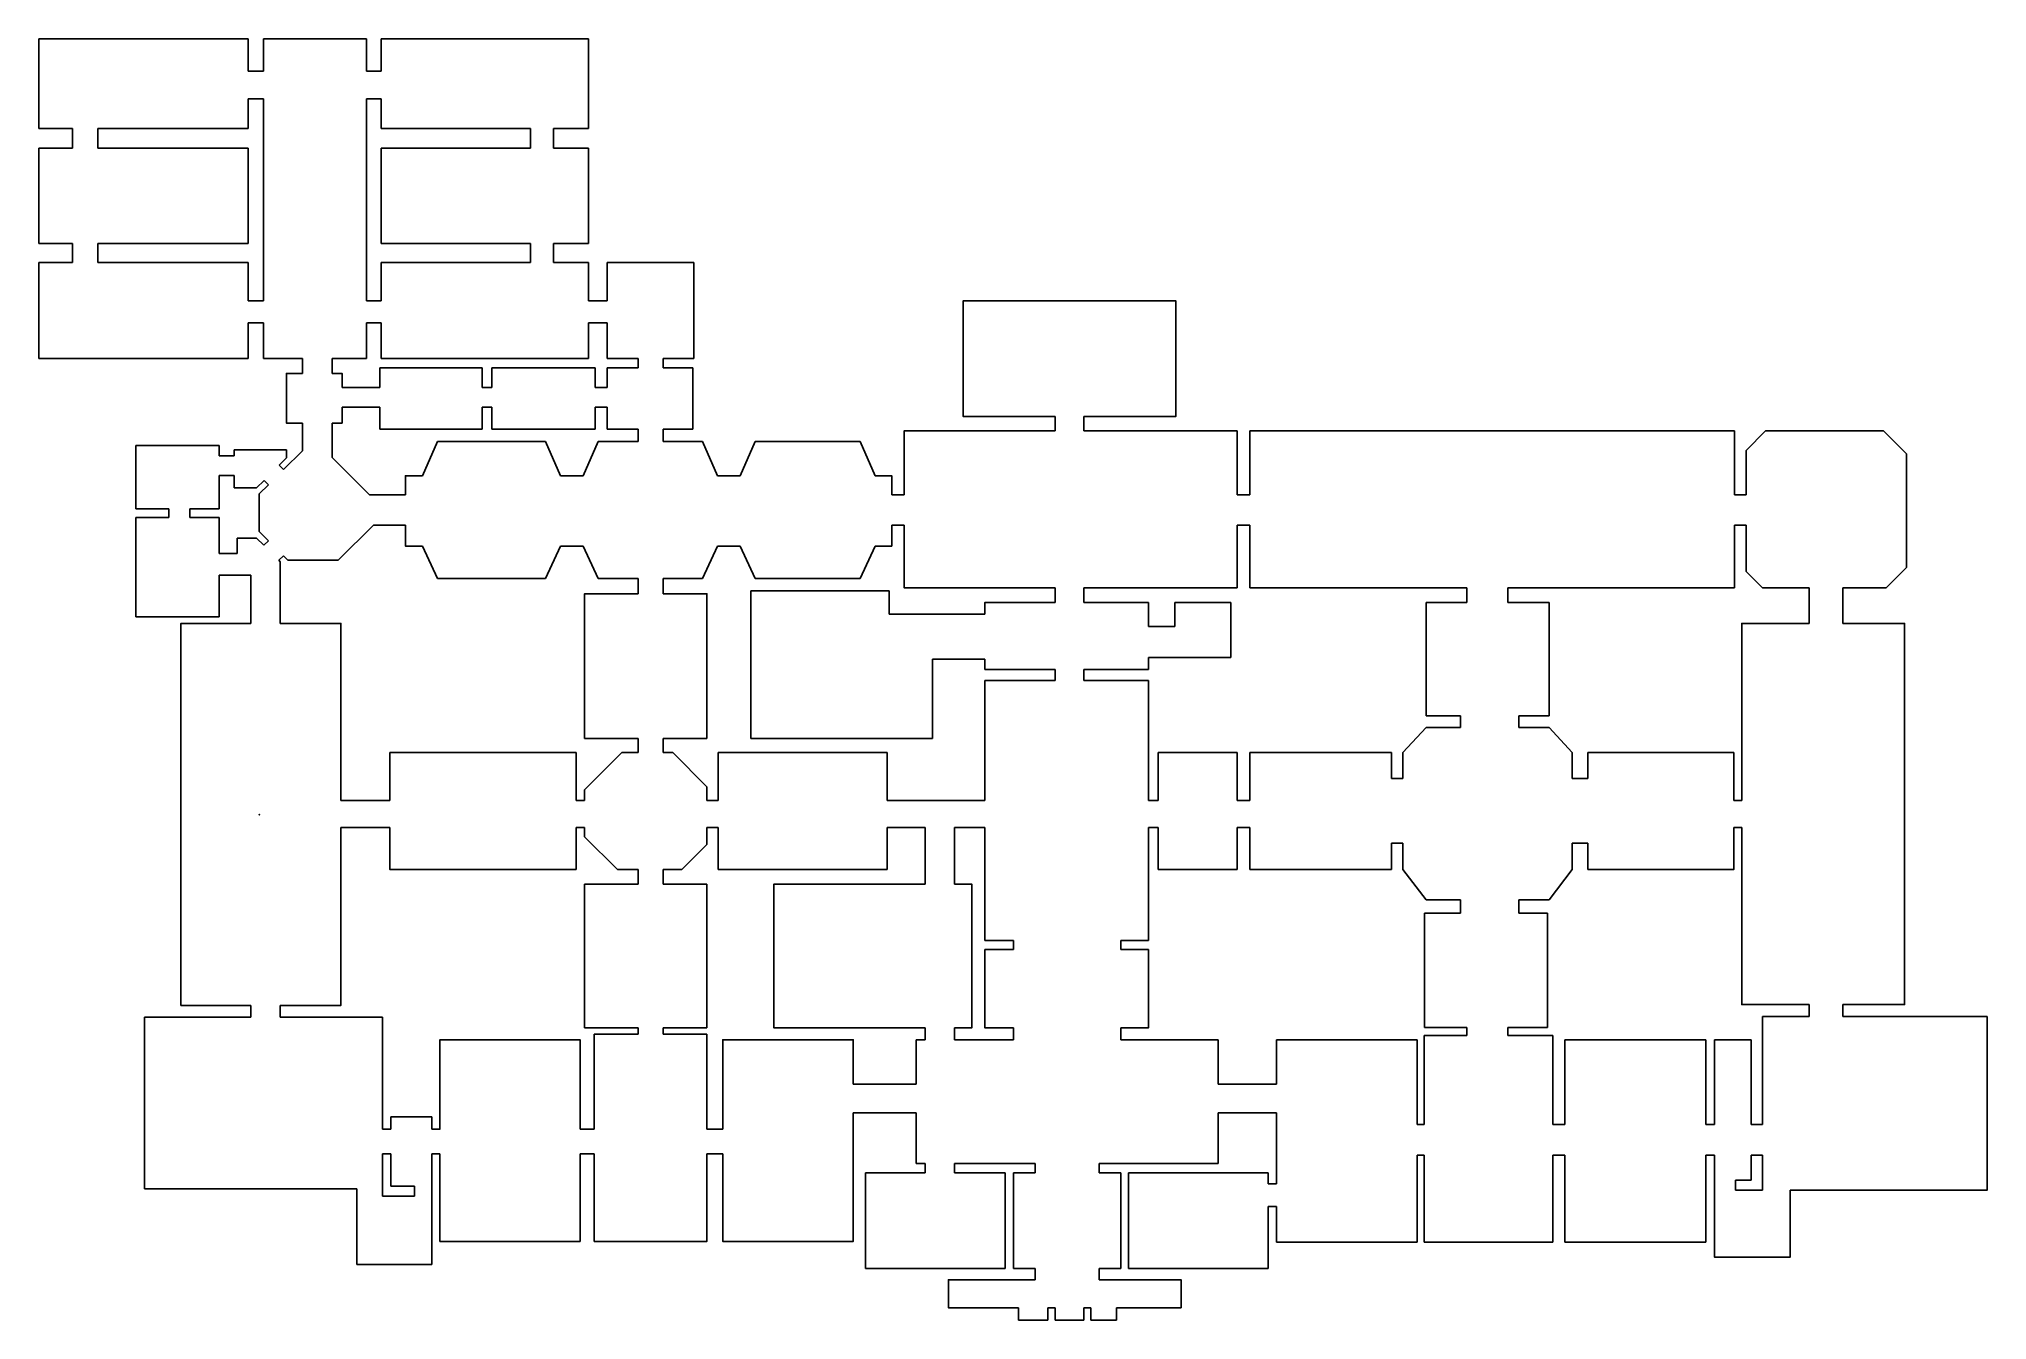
# Model space of a CAD drawing. Extents: x 0.65 to 5.2, y 4.79 to 7.78.
import ezdxf

# ---------------------------------------------------------------- set-up
doc = ezdxf.new("R2010")
doc.units = 0
doc.header["$MEASUREMENT"] = 0
doc.layers.get('0').update_dxf_attribs({"color": 2, "linetype": 'CONTINUOUS'})
doc.layers.add('isovist_points', color=1, linetype='CONTINUOUS')

msp = doc.modelspace()

# ---------------------------------------------------------------- linework, layer by layer
at = {"linetype": 'Continuous'}
for p, q in [((1.139783, 7.781322), (1.139783, 7.705807)), ((1.175679, 7.705807), (1.175679, 7.781322)), ((1.415837, 7.705807), (1.415837, 7.781322)), ((1.450026, 7.705807), (1.450026, 7.781322)), ((1.93462, 7.572438), (1.93462, 7.781322)), ((1.175679, 7.705807), (1.139783, 7.705807)), ((1.450026, 7.705807), (1.415837, 7.705807)), ((1.139783, 7.641708), (1.175679, 7.641708)), ((1.139783, 7.641708), (1.139783, 7.572438)), ((1.175679, 7.169933), (1.175679, 7.641708)), ((1.415837, 7.641708), (1.450026, 7.641708)), ((1.415837, 7.169933), (1.415837, 7.641708)), ((1.450026, 7.572438), (1.450026, 7.641708)), ((0.729544, 7.572438), (0.729544, 7.52656)), ((0.788516, 7.52656), (0.788516, 7.572438)), ((1.798728, 7.572438), (1.798728, 7.52656)), ((1.852572, 7.52656), (1.852572, 7.572438)), ((0.65117, 7.52656), (0.65117, 7.303872)), ((0.65117, 7.52656), (0.729544, 7.52656)), ((0.788516, 7.52656), (1.139783, 7.52656)), ((1.139783, 7.52656), (1.139783, 7.303872)), ((1.450026, 7.52656), (1.798728, 7.52656)), ((1.450026, 7.303872), (1.450026, 7.52656)), ((1.852572, 7.52656), (1.93462, 7.52656)), ((1.93462, 7.303872), (1.93462, 7.52656)), ((0.65117, 7.303872), (0.729544, 7.303872)), ((0.729544, 7.303872), (0.729544, 7.259111)), ((0.788516, 7.303872), (1.139783, 7.303872)), ((0.788516, 7.259111), (0.788516, 7.303872)), ((1.450026, 7.303872), (1.798728, 7.303872)), ((1.798728, 7.303872), (1.798728, 7.259111)), ((1.852572, 7.259111), (1.852572, 7.303872)), ((1.852572, 7.303872), (1.93462, 7.303872)), ((0.65117, 7.259111), (0.65117, 7.035306)), ((0.729544, 7.259111), (0.65117, 7.259111)), ((1.139783, 7.259111), (0.788516, 7.259111)), ((1.139783, 7.259111), (1.139783, 7.169933)), ((1.798728, 7.259111), (1.450026, 7.259111)), ((1.450026, 7.169933), (1.450026, 7.259111)), ((1.93462, 7.259111), (1.852572, 7.259111)), ((1.93462, 7.169933), (1.93462, 7.259111)), ((2.180503, 7.259111), (1.978208, 7.259111)), ((1.978208, 7.259111), (1.978208, 7.169933)), ((2.180503, 7.035306), (2.180503, 7.259111)), ((1.139783, 7.169933), (1.175679, 7.169933)), ((1.415837, 7.169933), (1.450026, 7.169933)), ((1.93462, 7.169933), (1.978208, 7.169933)), ((1.175679, 7.118654), (1.139783, 7.118654)), ((1.139783, 7.118654), (1.139783, 7.035306)), ((1.175679, 7.035306), (1.175679, 7.118654)), ((1.415837, 7.035306), (1.415837, 7.118654)), ((1.450026, 7.118654), (1.415837, 7.118654)), ((1.450026, 7.035306), (1.450026, 7.118654)), ((1.93462, 7.035306), (1.93462, 7.118654)), ((1.978208, 7.118654), (1.93462, 7.118654)), ((1.978208, 7.118654), (1.978208, 7.035306)), ((0.65117, 7.035306), (1.139783, 7.035306)), ((1.175679, 7.035306), (1.266328, 7.035306)), ((1.266328, 7.035306), (1.266328, 7.00008)), ((1.335907, 7.035306), (1.415837, 7.035306)), ((1.335907, 7.035306), (1.335907, 7.00008)), ((1.447462, 7.01353), (1.685913, 7.01353)), ((1.447462, 6.967378), (1.447462, 7.01353)), ((1.450026, 7.035306), (1.93462, 7.035306)), ((1.685913, 6.967378), (1.685913, 7.01353)), ((1.708989, 7.01353), (1.950004, 7.01353)), ((1.708989, 6.967378), (1.708989, 7.01353)), ((1.950004, 6.967378), (1.950004, 7.01353)), ((1.978208, 7.035306), (2.050578, 7.035306)), ((1.978208, 6.967378), (1.978208, 7.01353)), ((1.978208, 7.01353), (2.050578, 7.01353)), ((2.050578, 7.035306), (2.050578, 7.01353)), ((2.108792, 7.035306), (2.180503, 7.035306)), ((2.108792, 7.035306), (2.108792, 7.01353)), ((2.108792, 7.01353), (2.178199, 7.01353)), ((2.178199, 7.01353), (2.178199, 6.869946)), ((1.447462, 6.967378), (1.3591, 6.967378)), ((1.708989, 6.967378), (1.685913, 6.967378)), ((1.978208, 6.967378), (1.950004, 6.967378)), ((1.447462, 6.921226), (1.3591, 6.921226)), ((1.447462, 6.869946), (1.447462, 6.921226)), ((1.685913, 6.869946), (1.685913, 6.921226)), ((1.708989, 6.921226), (1.685913, 6.921226)), ((1.708989, 6.869946), (1.708989, 6.921226)), ((1.950004, 6.869946), (1.950004, 6.921226)), ((1.978208, 6.921226), (1.950004, 6.921226)), ((1.978208, 6.869946), (1.978208, 6.921226)), ((1.266328, 6.884115), (1.266328, 6.819686)), ((1.335907, 6.884115), (1.335907, 6.803855)), ((1.685913, 6.869946), (1.447462, 6.869946)), ((1.950004, 6.869946), (1.708989, 6.869946)), ((2.050578, 6.869946), (1.978208, 6.869946)), ((2.050578, 6.869946), (2.050578, 6.841111)), ((2.178199, 6.869946), (2.108792, 6.869946)), ((2.108792, 6.869946), (2.108792, 6.841111)), ((3.024554, 6.899961), (3.024554, 6.86589)), ((3.090943, 6.899961), (3.090943, 6.86589)), ((1.546933, 6.761185), (1.581927, 6.841111)), ((1.83398, 6.841111), (1.868974, 6.761185)), ((1.922299, 6.761185), (1.957293, 6.841111)), ((2.200621, 6.841111), (2.235616, 6.761185)), ((2.28894, 6.761185), (2.323935, 6.841111)), ((2.569262, 6.841111), (2.604256, 6.761185)), ((3.449501, 6.716422), (3.449501, 6.86589)), ((3.478845, 6.716422), (3.478845, 6.86589)), ((4.610913, 6.86589), (4.610913, 6.716422)), ((4.68334, 6.86589), (4.637979, 6.820529)), ((4.958679, 6.86589), (5.012308, 6.812261)), ((1.106639, 6.807568), (1.071846, 6.807568)), ((1.106639, 6.821965), (1.229015, 6.821965)), ((1.106639, 6.821965), (1.106639, 6.807568)), ((1.229015, 6.802769), (1.212377, 6.786131)), ((1.212377, 6.786131), (1.222575, 6.775933)), ((1.266328, 6.819686), (1.222575, 6.775933)), ((1.229015, 6.821965), (1.229015, 6.802769)), ((1.335907, 6.803855), (1.42334, 6.716422)), ((4.637979, 6.820529), (4.637979, 6.716422)), ((1.071846, 6.761977), (1.106639, 6.761977)), ((1.106639, 6.761977), (1.106639, 6.733183)), ((1.106639, 6.733183), (1.159428, 6.733183)), ((1.176703, 6.750457), (1.159428, 6.733183)), ((1.186901, 6.740259), (1.165755, 6.719113)), ((1.176703, 6.750457), (1.186901, 6.740259)), ((1.868974, 6.761185), (1.922299, 6.761185)), ((2.235616, 6.761185), (2.28894, 6.761185)), ((1.165755, 6.719113), (1.165755, 6.630875)), ((1.42334, 6.716422), (1.506941, 6.716422)), ((2.642733, 6.716422), (2.67147, 6.716422)), ((3.449501, 6.716422), (3.478845, 6.716422)), ((4.610913, 6.716422), (4.637979, 6.716422)), ((0.877484, 6.683992), (0.954269, 6.683992)), ((0.954269, 6.663596), (0.877484, 6.663596)), ((0.954269, 6.683992), (0.954269, 6.663596)), ((1.003459, 6.683992), (1.003459, 6.663596)), ((1.003459, 6.683992), (1.071846, 6.683992)), ((1.071846, 6.663596), (1.003459, 6.663596)), ((1.350191, 6.564016), (1.432172, 6.645998)), ((1.432172, 6.645998), (1.506941, 6.645998)), ((2.642733, 6.645998), (2.67147, 6.645998)), ((3.449501, 6.499699), (3.449501, 6.645998)), ((3.449501, 6.645998), (3.478845, 6.645998)), ((3.478845, 6.499699), (3.478845, 6.645998)), ((4.610913, 6.645998), (4.637979, 6.645998)), ((4.610913, 6.645998), (4.610913, 6.499699)), ((4.637979, 6.645998), (4.637979, 6.537699)), ((1.113837, 6.615606), (1.159428, 6.615606)), ((1.113837, 6.615606), (1.113837, 6.579613)), ((1.159428, 6.615606), (1.176217, 6.598817)), ((1.165755, 6.630875), (1.187015, 6.609615)), ((1.176217, 6.598817), (1.187015, 6.609615)), ((1.581927, 6.521407), (1.546933, 6.597127)), ((1.868974, 6.597127), (1.83398, 6.521407)), ((1.957293, 6.521407), (1.922299, 6.597127)), ((2.235616, 6.597127), (2.200621, 6.521407)), ((2.323935, 6.521407), (2.28894, 6.597127)), ((2.604256, 6.597127), (2.569262, 6.521407)), ((1.071846, 6.579613), (1.113837, 6.579613)), ((1.211171, 6.563864), (1.221968, 6.574661)), ((1.211171, 6.563864), (1.214617, 6.560417)), ((1.214617, 6.41633), (1.214617, 6.560417)), ((1.221968, 6.574661), (1.232614, 6.564016)), ((1.350191, 6.564016), (1.232614, 6.564016)), ((1.071846, 6.529223), (1.146231, 6.529223)), ((1.146231, 6.529223), (1.146231, 6.41633)), ((2.050578, 6.521407), (2.050578, 6.485793)), ((2.108792, 6.521407), (2.108792, 6.485793)), ((4.637979, 6.537699), (4.675979, 6.499699)), ((5.012308, 6.547321), (4.964686, 6.499699)), ((2.313601, 6.49248), (2.313601, 6.147993)), ((2.313601, 6.49248), (2.636331, 6.49248)), ((2.636331, 6.49248), (2.636331, 6.438087)), ((3.024554, 6.499699), (3.024554, 6.465206)), ((3.090943, 6.499699), (3.090943, 6.465206)), ((3.303547, 6.409078), (3.303547, 6.465206)), ((3.303547, 6.465206), (3.434089, 6.465206)), ((3.434089, 6.465206), (3.434089, 6.336554)), ((3.89056, 6.465206), (3.985653, 6.465206)), ((3.985653, 6.499699), (3.985653, 6.465206)), ((4.081485, 6.465206), (4.081485, 6.499699)), ((4.081485, 6.465206), (4.17795, 6.465206)), ((4.785242, 6.499699), (4.785242, 6.416263)), ((4.863309, 6.416263), (4.863309, 6.499699)), ((2.636331, 6.438087), (2.859699, 6.438087)), ((3.242329, 6.409078), (3.303547, 6.409078)), ((2.737864, 6.332928), (2.859699, 6.332928)), ((2.737864, 6.332928), (2.737864, 6.147993)), ((3.434089, 6.336554), (3.242329, 6.336554)), ((3.024554, 6.308451), (2.859699, 6.308451)), ((2.859699, 6.283068), (3.024554, 6.283068)), ((3.024554, 6.308451), (3.024554, 6.283068)), ((3.242329, 6.308451), (3.090943, 6.308451)), ((3.090943, 6.308451), (3.090943, 6.283068)), ((3.090943, 6.283068), (3.242329, 6.283068)), ((3.89056, 6.200586), (3.970421, 6.200586)), ((3.970421, 6.200586), (3.970421, 6.17375)), ((4.107038, 6.200586), (4.107038, 6.17375)), ((4.107038, 6.200586), (4.17795, 6.200586)), ((1.925183, 6.147993), (2.050578, 6.147993)), ((2.050578, 6.147993), (2.050578, 6.114967)), ((2.108792, 6.147993), (2.210849, 6.147993)), ((2.108792, 6.147993), (2.108792, 6.114967)), ((2.313601, 6.147993), (2.737864, 6.147993)), ((3.89056, 6.17375), (3.836244, 6.114967)), ((3.970421, 6.17375), (3.89056, 6.17375)), ((4.17795, 6.17375), (4.107038, 6.17375)), ((4.17795, 6.17375), (4.231457, 6.114967)), ((1.905635, 6.114967), (1.905635, 6.002979)), ((1.925183, 6.027503), (2.012647, 6.114967)), ((2.131068, 6.114967), (2.210849, 6.035187)), ((2.237594, 6.114967), (2.237594, 6.002979)), ((2.631798, 6.114967), (2.631798, 6.002979)), ((3.264524, 6.114967), (3.264524, 6.002979)), ((3.449501, 6.114967), (3.449501, 6.002979)), ((3.478845, 6.114967), (3.478845, 6.002979)), ((3.809408, 6.054211), (3.809408, 6.114967)), ((3.836244, 6.054211), (3.836244, 6.114967)), ((4.231457, 6.114967), (4.231457, 6.054211)), ((4.26805, 6.114967), (4.26805, 6.054211)), ((3.809408, 6.054211), (3.836244, 6.054211)), ((4.231457, 6.054211), (4.26805, 6.054211)), ((1.356291, 6.002979), (1.470921, 6.002979)), ((1.905635, 6.002979), (1.925183, 6.002979)), ((2.210849, 6.002979), (2.237594, 6.002979)), ((2.631798, 6.002979), (2.859699, 6.002979)), ((3.242329, 6.002979), (3.264524, 6.002979)), ((3.449501, 6.002979), (3.478845, 6.002979)), ((4.609035, 6.002979), (4.627576, 6.002979)), ((1.470921, 5.93955), (1.356291, 5.93955)), ((1.925183, 5.93955), (1.905635, 5.93955)), ((1.905635, 5.93955), (1.905635, 5.841483)), ((1.925183, 5.918418), (2.002117, 5.841483)), ((2.237594, 5.93955), (2.210849, 5.93955)), ((2.237594, 5.93955), (2.237594, 5.841483)), ((2.631798, 5.93955), (2.631798, 5.841483)), ((2.720639, 5.93955), (2.631798, 5.93955)), ((2.720639, 5.93955), (2.720639, 5.807481)), ((2.859699, 5.93955), (2.789537, 5.93955)), ((2.789537, 5.807481), (2.789537, 5.93955)), ((3.264524, 5.93955), (3.242329, 5.93955)), ((3.264524, 5.93955), (3.264524, 5.841483)), ((3.449501, 5.93955), (3.449501, 5.841483)), ((3.478845, 5.93955), (3.449501, 5.93955)), ((3.478845, 5.93955), (3.478845, 5.841483)), ((4.627576, 5.93955), (4.609035, 5.93955)), ((2.15243, 5.841483), (2.210849, 5.899902)), ((3.836244, 5.902956), (3.809408, 5.902956)), ((3.809408, 5.841483), (3.809408, 5.902956)), ((3.836244, 5.841483), (3.836244, 5.902956)), ((4.231457, 5.902956), (4.231457, 5.841483)), ((4.26805, 5.902956), (4.231457, 5.902956)), ((4.26805, 5.902956), (4.26805, 5.841483)), ((2.050578, 5.841483), (2.050578, 5.807481)), ((2.108792, 5.841483), (2.108792, 5.807481)), ((3.836244, 5.841483), (3.89056, 5.771219)), ((4.231457, 5.841483), (4.17795, 5.771219)), ((2.050578, 5.807481), (1.925183, 5.807481)), ((2.210849, 5.807481), (2.108792, 5.807481)), ((3.970421, 5.739504), (3.886454, 5.739504)), ((3.89056, 5.771219), (3.970421, 5.771219)), ((3.970421, 5.771219), (3.970421, 5.739504)), ((4.107038, 5.771219), (4.17795, 5.771219)), ((4.107038, 5.771219), (4.107038, 5.739504)), ((4.173844, 5.739504), (4.107038, 5.739504)), ((2.859699, 5.675684), (2.927222, 5.675684)), ((2.859699, 5.654929), (2.927222, 5.654929)), ((2.927222, 5.654929), (2.927222, 5.675684)), ((3.177307, 5.654929), (3.177307, 5.675684)), ((3.177307, 5.675684), (3.242329, 5.675684)), ((3.177307, 5.654929), (3.242329, 5.654929)), ((1.146231, 5.524291), (1.146231, 5.496596)), ((1.214617, 5.496596), (1.214617, 5.524291)), ((4.785242, 5.526281), (4.785242, 5.49826)), ((4.863309, 5.49826), (4.863309, 5.526281)), ((0.897346, 5.496596), (0.897346, 5.096047)), ((1.146231, 5.496596), (0.897346, 5.496596)), ((1.453427, 5.496596), (1.214617, 5.496596)), ((1.453427, 5.235733), (1.453427, 5.496596)), ((2.050578, 5.472367), (1.925183, 5.472367)), ((2.050578, 5.472367), (2.050578, 5.456914)), ((2.108792, 5.472367), (2.108792, 5.456914)), ((2.210849, 5.472367), (2.108792, 5.472367)), ((2.720639, 5.472367), (2.720639, 5.44413)), ((2.789537, 5.44413), (2.789537, 5.472367)), ((2.927222, 5.44413), (2.927222, 5.472367)), ((3.177307, 5.44413), (3.177307, 5.472367)), ((3.886454, 5.472864), (3.985653, 5.472864)), ((3.985653, 5.472864), (3.985653, 5.454235)), ((4.081485, 5.454235), (4.081485, 5.472864)), ((4.081485, 5.472864), (4.173844, 5.472864)), ((2.699644, 5.44413), (2.720639, 5.44413)), ((2.699644, 5.340263), (2.699644, 5.44413)), ((2.789537, 5.44413), (2.927222, 5.44413)), ((3.177307, 5.44413), (3.404885, 5.44413)), ((3.404885, 5.44413), (3.404885, 5.340263)), ((3.541392, 5.44413), (3.869697, 5.44413)), ((3.541392, 5.44413), (3.541392, 5.340263)), ((3.869697, 5.246368), (3.869697, 5.44413)), ((3.885925, 5.454235), (3.885925, 5.246368)), ((4.186767, 5.246368), (4.186767, 5.454235)), ((4.214229, 5.44413), (4.543783, 5.44413)), ((4.214229, 5.44413), (4.214229, 5.246368)), ((4.543783, 5.399455), (4.543783, 5.44413)), ((4.563755, 5.44413), (4.649889, 5.44413)), ((4.543783, 5.246368), (4.543783, 5.399455)), ((2.552807, 5.340263), (2.699644, 5.340263)), ((3.404885, 5.340263), (3.541392, 5.340263)), ((1.472603, 5.235733), (1.453427, 5.235733)), ((1.568479, 5.264363), (1.472603, 5.264363)), ((1.472603, 5.264363), (1.472603, 5.235733)), ((1.568479, 5.235733), (1.568479, 5.264363)), ((1.568479, 5.235733), (1.587654, 5.235733)), ((1.587118, 5.235733), (1.587903, 5.235733)), ((1.914698, 5.235733), (1.947722, 5.235733)), ((2.210849, 5.235733), (2.248134, 5.235733)), ((2.699644, 5.273178), (2.552807, 5.273178)), ((2.699644, 5.155383), (2.699644, 5.273178)), ((3.404885, 5.273178), (3.404885, 5.155383)), ((3.541392, 5.273178), (3.404885, 5.273178)), ((3.541392, 5.273178), (3.541392, 5.107413)), ((3.885925, 5.246368), (3.869697, 5.246368)), ((4.214229, 5.246368), (4.186767, 5.246368)), ((4.563755, 5.246368), (4.543783, 5.246368)), ((4.676103, 5.246368), (4.649889, 5.246368)), ((1.472603, 5.177675), (1.453427, 5.177675)), ((1.453427, 5.079002), (1.453427, 5.177675)), ((1.472603, 5.177675), (1.472603, 5.102438)), ((1.568479, 4.919209), (1.568479, 5.177675)), ((1.568479, 5.177675), (1.587654, 5.177675)), ((1.914698, 5.177675), (1.947722, 5.177675)), ((2.210849, 5.177675), (2.248134, 5.177675)), ((2.699644, 5.155383), (2.720639, 5.155383)), ((2.720639, 5.155383), (2.720639, 5.133571)), ((2.789537, 5.133571), (2.789537, 5.155383)), ((2.789537, 5.155383), (2.977864, 5.155383)), ((2.977864, 5.155383), (2.977864, 5.133571)), ((3.126771, 5.155383), (3.404885, 5.155383)), ((3.126771, 5.133571), (3.126771, 5.155383)), ((3.885925, 5.174495), (3.869697, 5.174495)), ((3.869697, 4.971474), (3.869697, 5.174495)), ((3.885925, 5.174495), (3.885925, 4.971474)), ((4.214229, 5.174495), (4.186767, 5.174495)), ((4.186767, 4.971474), (4.186767, 5.174495)), ((4.214229, 5.174495), (4.214229, 4.971474)), ((4.543783, 4.971474), (4.543783, 5.174495)), ((4.563755, 5.174495), (4.543783, 5.174495)), ((4.676103, 5.174495), (4.649889, 5.174495)), ((0.897346, 5.096047), (1.393771, 5.096047)), ((1.393771, 5.096047), (1.393771, 4.919209)), ((1.472603, 5.102438), (1.527998, 5.102438)), ((1.527998, 5.102438), (1.527998, 5.079002)), ((2.581479, 5.133571), (2.581479, 4.909674)), ((2.581479, 5.133571), (2.720639, 5.133571)), ((2.789537, 5.133571), (2.907387, 5.133571)), ((2.907387, 5.133571), (2.907387, 4.909674)), ((2.927222, 4.909674), (2.927222, 5.133571)), ((2.927222, 5.133571), (2.977864, 5.133571)), ((3.126771, 5.133571), (3.177307, 5.133571)), ((3.177307, 4.909674), (3.177307, 5.133571)), ((3.195668, 5.133571), (3.195668, 4.909674)), ((3.195668, 5.133571), (3.5218, 5.133571)), ((3.5218, 5.133571), (3.5218, 5.107413)), ((3.541392, 5.107413), (3.5218, 5.107413)), ((4.613072, 5.09256), (4.613072, 5.116278)), ((1.527998, 5.079002), (1.453427, 5.079002)), ((3.541392, 5.054706), (3.5218, 5.054706)), ((3.5218, 5.054706), (3.5218, 4.909674)), ((3.541392, 5.054706), (3.541392, 4.971474)), ((4.676103, 5.09256), (4.613072, 5.09256)), ((3.541392, 4.971474), (3.869697, 4.971474)), ((3.885925, 4.971474), (4.186767, 4.971474)), ((4.214229, 4.971474), (4.543783, 4.971474)), ((1.393771, 4.919209), (1.568479, 4.919209)), ((2.581479, 4.909674), (2.907387, 4.909674)), ((2.927222, 4.909674), (2.977864, 4.909674)), ((2.977864, 4.909674), (2.977864, 4.883771)), ((3.126771, 4.909674), (3.177307, 4.909674)), ((3.126771, 4.883771), (3.126771, 4.909674)), ((3.195668, 4.909674), (3.5218, 4.909674)), ((2.938502, 4.818523), (2.938502, 4.789643)), ((2.938502, 4.789643), (3.007272, 4.789643)), ((3.007272, 4.818523), (3.007272, 4.789643)), ((3.024554, 4.818523), (3.024554, 4.789643)), ((3.024554, 4.789643), (3.090943, 4.789643)), ((3.090943, 4.818523), (3.090943, 4.789643)), ((3.10783, 4.818523), (3.10783, 4.789643)), ((3.10783, 4.789643), (3.167405, 4.789643)), ((3.167405, 4.818523), (3.167405, 4.789643))]:
    msp.add_line(p, q, dxfattribs=at)
for points in [[(0.65117, 7.572438), (0.65117, 7.781322), (1.139783, 7.781322)], [(1.175679, 7.781322), (1.415837, 7.781322)], [(1.450026, 7.781322), (1.93462, 7.781322)], [(0.729544, 7.572438), (0.65117, 7.572438)], [(1.139783, 7.572438), (0.788516, 7.572438)], [(1.798728, 7.572438), (1.450026, 7.572438)], [(1.93462, 7.572438), (1.852572, 7.572438)], [(3.024554, 6.899961), (2.809112, 6.899961), (2.809112, 7.169408), (3.306195, 7.169408), (3.306195, 6.899961), (3.090943, 6.899961)], [(1.266328, 6.884115), (1.229219, 6.884115), (1.229219, 7.00008), (1.266328, 7.00008)], [(1.335907, 7.00008), (1.3591, 7.00008), (1.3591, 6.967378)], [(1.3591, 6.921226), (1.3591, 6.884115), (1.335907, 6.884115)], [(0.877484, 6.683992), (0.877484, 6.831563), (1.071846, 6.831563), (1.071846, 6.807568)], [(1.581927, 6.841111), (1.83398, 6.841111)], [(1.957293, 6.841111), (2.050578, 6.841111)], [(2.108792, 6.841111), (2.200621, 6.841111)], [(2.323935, 6.841111), (2.569262, 6.841111)], [(2.67147, 6.716422), (2.67147, 6.86589), (3.024554, 6.86589)], [(3.090943, 6.86589), (3.449501, 6.86589)], [(3.478845, 6.86589), (4.610913, 6.86589)], [(4.68334, 6.86589), (4.958679, 6.86589)], [(5.012308, 6.812261), (5.012308, 6.547321)], [(1.071846, 6.761977), (1.071846, 6.683992)], [(1.506941, 6.716422), (1.506941, 6.761185), (1.546933, 6.761185)], [(1.868974, 6.761185), (1.922299, 6.761185)], [(2.235616, 6.761185), (2.28894, 6.761185)], [(2.604256, 6.761185), (2.642733, 6.761185), (2.642733, 6.716422)], [(1.071846, 6.529223), (1.071846, 6.432042), (0.877484, 6.432042), (0.877484, 6.663596)], [(1.071846, 6.663596), (1.071846, 6.579613)], [(1.546933, 6.597127), (1.506941, 6.597127), (1.506941, 6.645998)], [(2.642733, 6.645998), (2.642733, 6.597127), (2.604256, 6.597127)], [(3.024554, 6.499699), (2.67147, 6.499699), (2.67147, 6.645998)], [(1.922299, 6.597127), (1.868974, 6.597127)], [(2.28894, 6.597127), (2.235616, 6.597127)], [(1.83398, 6.521407), (1.581927, 6.521407)], [(2.050578, 6.521407), (1.957293, 6.521407)], [(2.200621, 6.521407), (2.108792, 6.521407)], [(2.569262, 6.521407), (2.323935, 6.521407)], [(1.925183, 6.147993), (1.925183, 6.485793), (2.050578, 6.485793)], [(2.108792, 6.485793), (2.210849, 6.485793), (2.210849, 6.147993)], [(2.859699, 6.438087), (2.859699, 6.465206), (3.024554, 6.465206)], [(3.449501, 6.499699), (3.090943, 6.499699)], [(3.090943, 6.465206), (3.242329, 6.465206)], [(3.242329, 6.465206), (3.242329, 6.409078)], [(3.985653, 6.499699), (3.478845, 6.499699)], [(3.89056, 6.200586), (3.89056, 6.465206)], [(4.610913, 6.499699), (4.081485, 6.499699)], [(4.17795, 6.465206), (4.17795, 6.200586)], [(4.785242, 6.499699), (4.675979, 6.499699)], [(4.964686, 6.499699), (4.863309, 6.499699)], [(1.146231, 5.524291), (0.982795, 5.524291), (0.982795, 6.41633), (1.146231, 6.41633)], [(1.214617, 6.41633), (1.356291, 6.41633), (1.356291, 6.002979)], [(4.627576, 6.002979), (4.627576, 6.416263), (4.785242, 6.416263)], [(4.863309, 6.416263), (5.007673, 6.416263), (5.007673, 5.526281), (4.863309, 5.526281)], [(2.859699, 6.308451), (2.859699, 6.332928)], [(3.242329, 6.336554), (3.242329, 6.308451)], [(2.859699, 6.002979), (2.859699, 6.283068)], [(3.242329, 6.283068), (3.242329, 6.002979)], [(1.470921, 6.002979), (1.470921, 6.114967), (1.905635, 6.114967)], [(2.012647, 6.114967), (2.050578, 6.114967)], [(2.108792, 6.114967), (2.131068, 6.114967)], [(2.237594, 6.114967), (2.631798, 6.114967)], [(3.264524, 6.114967), (3.449501, 6.114967)], [(3.478845, 6.114967), (3.809408, 6.114967)], [(4.26805, 6.114967), (4.609035, 6.114967), (4.609035, 6.002979)], [(1.925183, 6.002979), (1.925183, 6.027503)], [(2.210849, 6.035187), (2.210849, 6.002979)], [(1.356291, 5.93955), (1.356291, 5.524291), (1.214617, 5.524291)], [(1.905635, 5.841483), (1.470921, 5.841483), (1.470921, 5.93955)], [(1.925183, 5.918418), (1.925183, 5.93955)], [(2.210849, 5.93955), (2.210849, 5.899902)], [(2.859699, 5.675684), (2.859699, 5.93955)], [(3.242329, 5.93955), (3.242329, 5.675684)], [(4.609035, 5.93955), (4.609035, 5.841483), (4.26805, 5.841483)], [(4.785242, 5.526281), (4.627576, 5.526281), (4.627576, 5.93955)], [(2.050578, 5.841483), (2.002117, 5.841483)], [(2.15243, 5.841483), (2.108792, 5.841483)], [(2.631798, 5.841483), (2.237594, 5.841483)], [(3.449501, 5.841483), (3.264524, 5.841483)], [(3.809408, 5.841483), (3.478845, 5.841483)], [(1.925183, 5.472367), (1.925183, 5.807481)], [(2.210849, 5.807481), (2.210849, 5.472367)], [(2.720639, 5.472367), (2.367031, 5.472367), (2.367031, 5.807481), (2.720639, 5.807481)], [(2.789537, 5.807481), (2.829689, 5.807481), (2.829689, 5.472367), (2.789537, 5.472367)], [(3.886454, 5.472864), (3.886454, 5.739504)], [(4.173844, 5.739504), (4.173844, 5.472864)], [(2.927222, 5.472367), (2.859699, 5.472367), (2.859699, 5.654929)], [(3.242329, 5.654929), (3.242329, 5.472367), (3.177307, 5.472367)], [(4.676103, 5.246368), (4.676103, 5.49826), (4.785242, 5.49826)], [(4.863309, 5.49826), (5.200392, 5.49826), (5.200392, 5.09256), (4.741015, 5.09256)], [(1.587654, 5.235733), (1.587654, 5.44413), (1.914698, 5.44413), (1.914698, 5.235733)], [(1.947722, 5.235733), (1.947722, 5.456914), (2.050578, 5.456914)], [(2.210849, 5.456914), (2.108792, 5.456914)], [(2.210849, 5.456914), (2.210849, 5.235733)], [(2.248134, 5.235733), (2.248134, 5.44413), (2.552807, 5.44413), (2.552807, 5.340263)], [(3.985653, 5.454235), (3.885925, 5.454235)], [(4.186767, 5.454235), (4.081485, 5.454235)], [(4.563755, 5.246368), (4.563755, 5.44413)], [(4.649889, 5.44413), (4.649889, 5.246368)], [(2.552807, 5.273178), (2.552807, 4.973272), (2.248134, 4.973272), (2.248134, 5.177675)], [(1.914698, 5.177675), (1.914698, 4.973272), (1.587654, 4.973272), (1.587654, 5.177675)], [(2.210849, 5.177675), (2.210849, 4.973272), (1.947722, 4.973272), (1.947722, 5.177675)], [(4.563755, 5.116278), (4.563755, 5.174495)], [(4.649889, 5.174495), (4.649889, 5.116278)], [(4.676103, 5.09256), (4.676103, 5.174495)], [(4.741015, 5.09256), (4.741015, 4.936522), (4.563755, 4.936522), (4.563755, 5.116278)], [(4.649889, 5.116278), (4.613072, 5.116278)], [(4.619931, 5.116278), (4.640336, 5.116278)], [(2.938502, 4.818523), (2.774848, 4.818523), (2.774848, 4.883771), (2.977864, 4.883771)], [(3.126771, 4.883771), (3.318223, 4.883771), (3.318223, 4.818523), (3.167405, 4.818523)], [(3.024554, 4.818523), (3.007272, 4.818523)], [(3.10783, 4.818523), (3.090943, 4.818523)]]:
    msp.add_lwpolyline(points, dxfattribs=at)
msp.add_lwpolyline([(2.210849, 4.973272), (2.210849, 4.973272), (2.210849, 4.973272), (2.210849, 4.973272)], close=True, dxfattribs=at)
at = {"layer": 'isovist_points', "color": 7}
msp.add_point((1.165497, 5.970176), dxfattribs=at)

doc.saveas('drawing.dxf')
